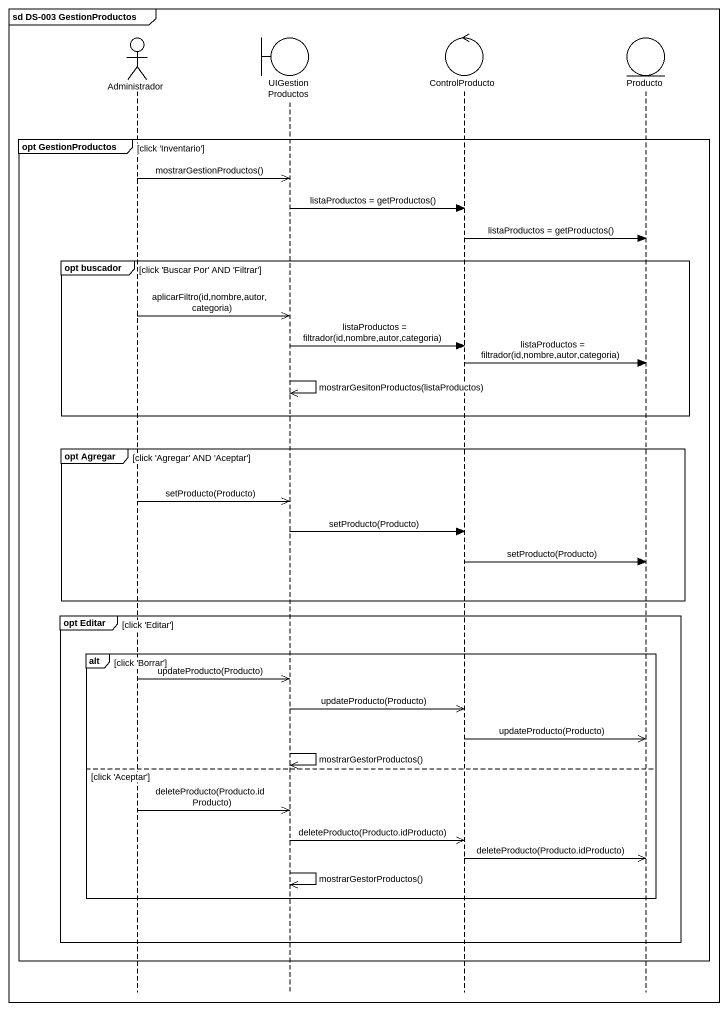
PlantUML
@startuml
mainframe sd DS-003 GestionProductos
hide footbox
actor Administrador
boundary UIGestionProductos
control ControlProducto
entity Producto

group opt GestionProductos [click 'Inventario']
  Administrador ->> UIGestionProductos : mostrarGestionProductos()
  UIGestionProductos -> ControlProducto : listaProductos = getProductos()
  ControlProducto -> Producto : listaProductos = getProductos()
  group opt buscador [click 'Buscar Por' AND 'Filtrar']
    Administrador ->> UIGestionProductos : aplicarFiltro(id,nombre,autor,categoria)
    UIGestionProductos -> ControlProducto : listaProductos = filtrador(id,nombre,autor,categoria)
    ControlProducto -> Producto : listaProductos = filtrador(id,nombre,autor,categoria)
    UIGestionProductos ->> UIGestionProductos : mostrarGesitonProductos(listaProductos)
  end
  group opt Agregar [click 'Agregar' AND 'Aceptar']
    Administrador ->> UIGestionProductos : setProducto(Producto)
    UIGestionProductos -> ControlProducto : setProducto(Producto)
    ControlProducto -> Producto : setProducto(Producto)
  end
  group opt Editar [click 'Editar']
    alt click 'Borrar'
      Administrador ->> UIGestionProductos : updateProducto(Producto)
      UIGestionProductos ->> ControlProducto : updateProducto(Producto)
      ControlProducto ->> Producto : updateProducto(Producto)
      UIGestionProductos ->> UIGestionProductos : mostrarGestorProductos()
    else click 'Aceptar'
      Administrador ->> UIGestionProductos : deleteProducto(Producto.idProducto)
      UIGestionProductos ->> ControlProducto : deleteProducto(Producto.idProducto)
      ControlProducto ->> Producto : deleteProducto(Producto.idProducto)
      UIGestionProductos ->> UIGestionProductos : mostrarGestorProductos()
    end
  end
end
@enduml
